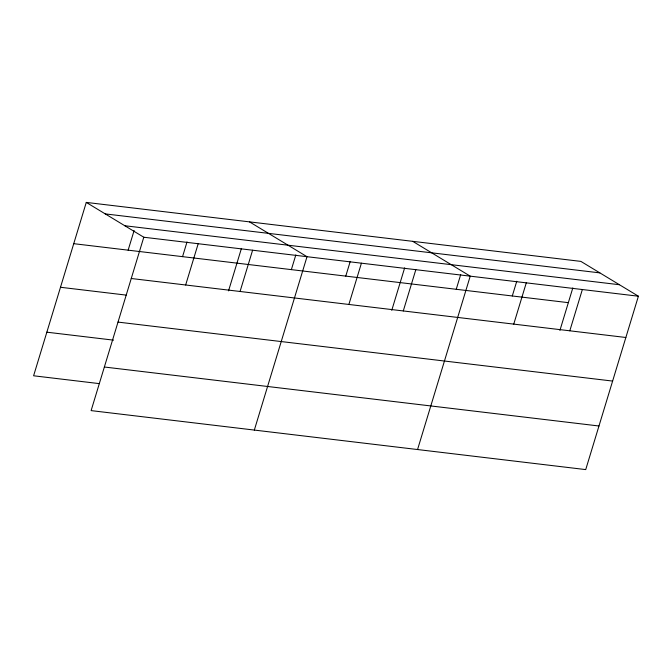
<?xml version="1.0" encoding="UTF-8"?>
<svg xmlns="http://www.w3.org/2000/svg" width="672" height="672" viewBox="0 0 672 672"><rect width="100%" height="100%" fill="white"/><g stroke="black" fill="none" stroke-linecap="round" stroke-linejoin="round"><path stroke-width="1.01" d="M86.276 202.406L143.791 237.233L91.115 410.609L585.724 469.594L638.4 296.218L580.885 261.391L86.276 202.406L33.6 375.782L99.296 383.62M128.142 250.169L134.114 230.513M182.549 256.654L187.026 241.912M185.657 284.987L198.198 243.718M228.53 290.884L241.433 248.405M240.064 291.48L252.605 250.211M291.362 269.632L295.84 254.89M254.335 430.072L307.012 256.696L249.497 221.869M345.769 276.116L350.246 261.383M348.877 304.45L361.418 263.189M391.751 310.346L404.653 267.868M403.284 310.943L415.825 269.674M456.238 289.288L460.715 274.554M417.556 449.534L470.232 276.158L412.717 241.34M512.291 295.974L516.768 281.232M513.752 324.114L526.285 282.845M559.919 330.406L572.821 287.918M569.806 330.8L582.347 289.531M105.252 213.898L599.861 272.882M124.807 225.742L619.416 284.726M143.791 237.233L638.4 296.218M73.735 243.676L568.344 302.66M131.25 278.502L625.859 337.487M60.488 287.272L126.193 295.109M118.003 322.098L612.62 381.074M46.847 332.186L113.568 340.15M104.362 367.013L598.97 425.998"/></g></svg>
